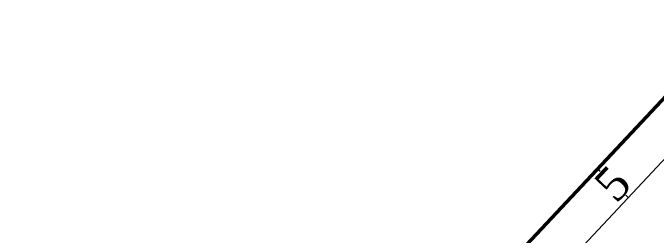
# Model space of a CAD drawing. Header units: metres. Extents: x 478603 to 489313, y 4282657 to 4289463.
# Drawn here: x 479801 to 479877.6, y 4287614.8 to 4287641.3 of the extents above; entities that cross this region are included whole.
import ezdxf

# ---------------------------------------------------------------- set-up
doc = ezdxf.new("R2010")
doc.units = ezdxf.units.M
for name, color, linetype, lineweight in [('102', 18, 'Continuous', 50), ('EYLUL_REV', 8, 'Continuous', 0), ('ROL_CEPHE', 1, 'Continuous', 0), ('SNR_PLANONAMAA', 233, 'Continuous', 0), ('SNR_YAPIYAK', 18, 'Continuous', 0)]:
    doc.layers.add(name, color=color, linetype=linetype, lineweight=lineweight)
doc.styles.get("Standard").update_dxf_attribs({"font": 'times.ttf'})

msp = doc.modelspace()

# ---------------------------------------------------------------- linework, layer by layer
at = {"layer": '102'}
msp.add_line((479851.106, 4287601.914), (479887.548, 4287640.795), dxfattribs=at)
at = {"layer": 'EYLUL_REV'}
msp.add_polyline3d([(479887.548, 4287640.795, 0), (479851.106, 4287601.914, 0), (479837.034, 4287607.076, 0), (479826.495, 4287609.838, 0), (479807.845, 4287602.167, 0), (479745.747, 4287618.864, 0), (479723.476, 4287626.821, 0), (479691.228, 4287648.406, 0), (479633.021, 4287658.932, 0), (479624.669, 4287661.187, 0), (479603.527, 4287668.861, 0), (479590.414, 4287673.62, 0)], dxfattribs=at)
at = {"layer": 'ROL_CEPHE'}
for p, q in [((479870.598, 4287622.711), (479870.89, 4287622.437)), ((479874.246, 4287619.291), (479873.954, 4287619.565))]:
    msp.add_line(p, q, dxfattribs=at)
at = {"layer": 'SNR_PLANONAMAA'}
msp.add_line((479851.106, 4287601.914, 942.48), (479887.548, 4287640.795, 942.48), dxfattribs=at)
at = {"layer": 'SNR_YAPIYAK'}
msp.add_line((479857.83, 4287601.776, 119.215), (479890.663, 4287636.807, 119.215), dxfattribs=at)

# ---------------------------------------------------------------- texts
at = {"layer": 'ROL_CEPHE'}
msp.add_text('5', height=4, rotation=46.85434, dxfattribs=at).set_placement((479872.799, 4287618.478))

doc.saveas('drawing.dxf')
